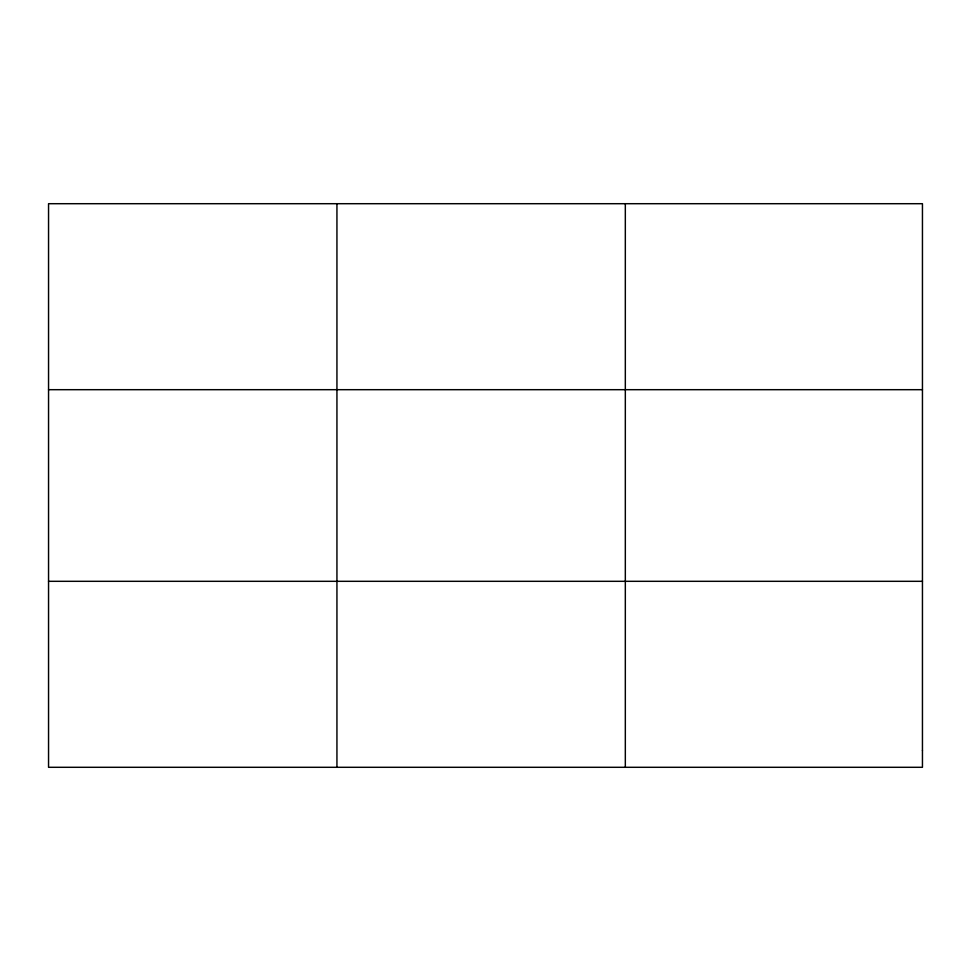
<?xml version="1.0" encoding="UTF-8"?>
<svg xmlns="http://www.w3.org/2000/svg" width="971" height="971" viewBox="0 0 971 971"><rect width="100%" height="100%" fill="white"/><g stroke="black" fill="none" stroke-linecap="round" stroke-linejoin="round"><path stroke-width="1.46" d="M336.937 203.704L336.937 767.296M625.324 203.704L625.324 767.296M48.55 389.687L922.45 389.687M48.55 581.313L922.45 581.313M922.45 750.389L922.45 767.296L48.55 767.296L48.55 203.704L922.45 203.704L922.45 750.389"/></g></svg>
